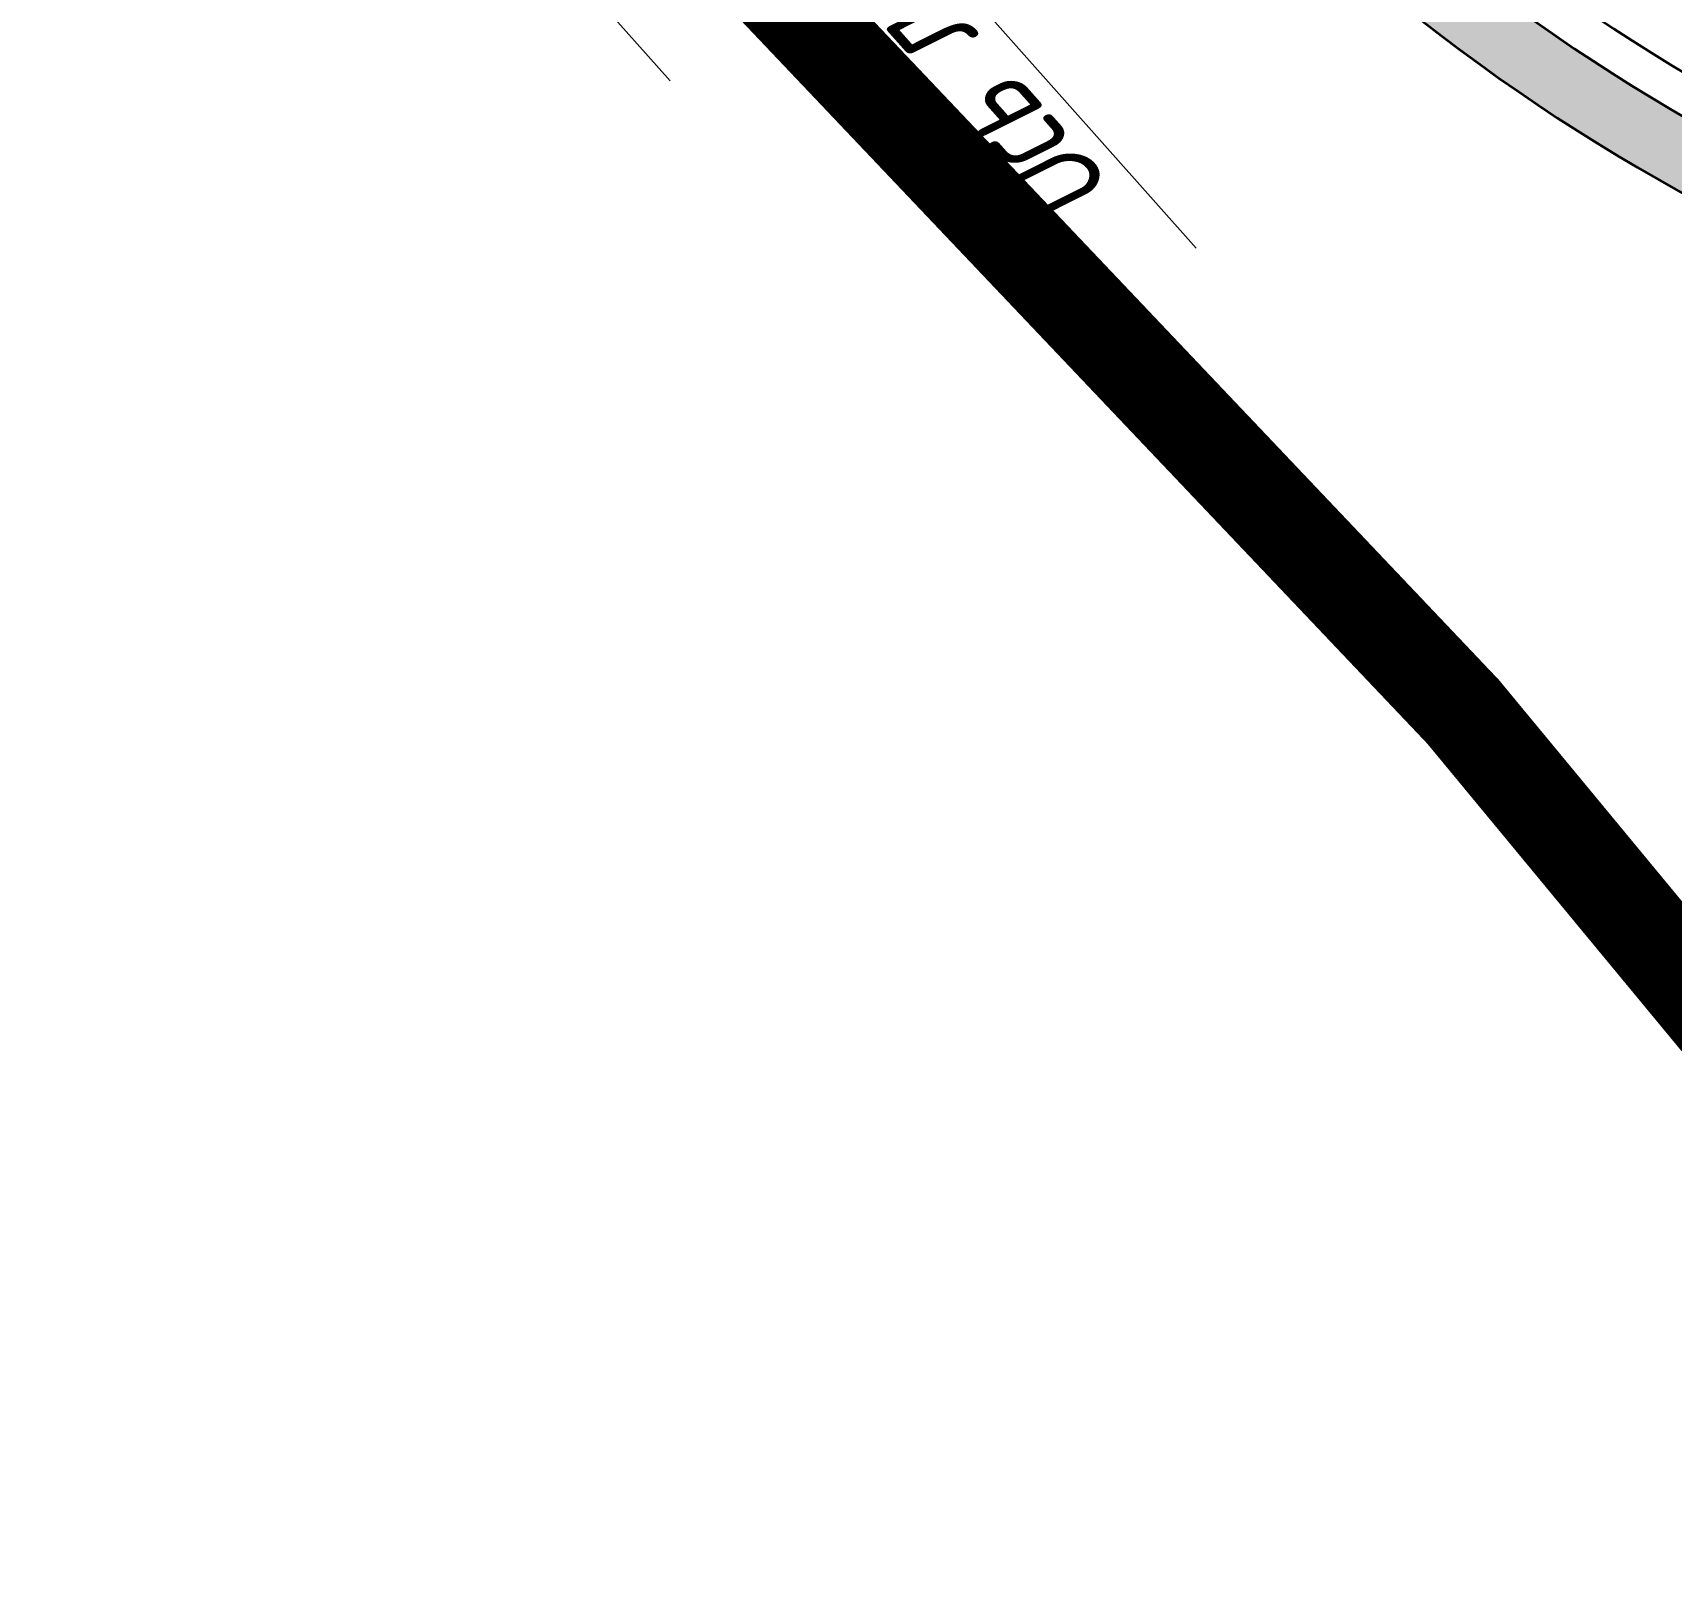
# Model space of a CAD drawing. Header units: millimetres. Extents: x 0 to 285450075, y -3000605 to 8125189010.
# Drawn here: x 6236190.35 to 6236207.44, y 5216910.36 to 5216926.34 of the extents above; entities that cross this region are included whole.
import ezdxf
from ezdxf import colors
from ezdxf.entities.mleader import LeaderData, LeaderLine
from ezdxf.math import Vec2, Vec3

# ---------------------------------------------------------------- set-up
doc = ezdxf.new("R2010")
doc.units = ezdxf.units.MM
doc.set_wipeout_variables(frame=1)
doc.linetypes.add('15-15', pattern=[6, 1.5, -3, 1.5])
for name, color, linetype in [('!Полоса отвода', 30, 'Continuous'), ('Основное направление 30.05.Верх покрытия', 7, 'Continuous'), ('Основное направление 30.05.Ось трассы', 7, 'Continuous'), ('Петля 1 ось справа.Верх покрытия', 7, 'Continuous')]:
    doc.layers.add(name, color=color, linetype=linetype)
for name, color, linetype, lineweight in [('1-Бетон', 106, 'Continuous', 35), ('1-Штриховка', 8, 'Continuous', 9), ('ИС_Выноски', 3, 'Continuous', 18), ('ИС_Основная', 7, 'Continuous', 35), ('ИС_Размер', 3, 'Continuous', 18)]:
    doc.layers.add(name, color=color, linetype=linetype, lineweight=lineweight)
doc.styles.add('ISOCPEUR', font='isocpeur.ttf', dxfattribs={"width": 0.8, "oblique": 15, "height": 2.5})
doc.linetypes.add('гр.ПОЛЬ.10', pattern='A,6.75,-2,[131,ltypeshp.shx,S=0.75,R=0,X=-0.75,Y=-0.375],-2,6.75,[130,ltypeshp.shx,S=0.75,R=270.000001,X=-8.75,Y=-0.375],0', length=17.5)

# ---------------------------------------------------------------- blocks, each defined once
blk = doc.blocks.new('_None')
blk = doc.blocks.new('_DotBlank')
at = {"color": 0, "linetype": 'ByBlock', "lineweight": -2}
blk.add_line((-0.5, 0), (-1, 0), dxfattribs=at)
blk.add_circle((0, 0), 0.5, dxfattribs=at)
blk = doc.blocks.new('мост план кальмиус')
at = {"color": 8}
blk.add_wipeout([(-84927, 18748), (-83562, 45128), (-71216, 44489), (-66238, 42098), (-62410, 39358), (-58831, 35769), (-56452, 32504), (-54289, 28370), (-53279, 25638), (-52589, 23031), (-52149, 20452), (-51945, 17984), (-51953, 15404), (-51847, 1713), (16523, 174), (16499, 13750), (48681, 15115), (51950, 15396), (51993, 16603), (52429, 19670), (52763, 20976), (53228, 22376), (53763, 23670), (54928, 25867), (55955, 27386), (57261, 28968), (58369, 30088), (59857, 31352), (61766, 32654), (64399, 33987), (66743, 34802), (68607, 35230), (73006, 35615), (75369, 35737), (80966, 36027), (84021, 36185), (84924, 18748), (81975, 18490), (81924, 17723), (81924, -13317), (85003, -13811), (86426, -28044), (82156, -29131), (72090, -31693), (70682, -31945), (68645, -32063), (67160, -31993), (65457, -31748), (63155, -31122), (61641, -30507), (59831, -29528), (59206, -29119), (57612, -27877), (55950, -26189), (54592, -24362), (53635, -22662), (53329, -22000), (52862, -20805), (52220, -18396), (52133, -16966), (51955, -16166), (50601, -16282), (16894, -17701), (16523, 174), (-51847, 1713), (-51957, -16166), (-51975, -17754), (-52064, -18998), (-52207, -20149), (-52411, -21316), (-52628, -22291), (-52913, -23344), (-53313, -24568), (-53979, -26232), (-54781, -27859), (-55627, -29295), (-56959, -31171), (-57508, -31843), (-57930, -32327), (-58939, -33384), (-60064, -34421), (-61062, -35236), (-61822, -35797), (-62602, -36327), (-63223, -36717), (-63657, -36974), (-64059, -37201), (-65393, -37881), (-66993, -38563), (-68626, -39119), (-70984, -39743), (-72767, -39965), (-74388, -40088), (-88874, -37694), (-84927, -13818), (-82187, -14057), (-81927, -13317), (-81927, 17723), (-81861, 18480)], dxfattribs=at).dxf.layer = '1-Бетон'
at = {"layer": '1-Штриховка'}
h = blk.add_hatch(dxfattribs=at)
h.set_pattern_fill('GRAVEL', color=2, scale=50, angle=94.6943)
h.set_pattern_definition([(322.707085, (-6854414.1, 669755.33), (12223.1459267, -9190.4952889), [170.86072, -16915.24182]), (279.6640385, (-6854278.175, 669651.803), (-2512.97106174, 15084.94204307), [293.20236, -29027.02445]), (227.2047446, (-6854228.955, 669362.76), (12883.7788491, 13800.6935539), [206.74076, -20467.3614]), (1.9679865, (-6853871.985, 668895.11), (-25418.7325713, -812.97876203), [267.00226, -26433.21871]), (27.5279516, (-6853605.14, 668904.276), (-14669.1983354, -7575.9303189), [261.81685, -25919.90387]), (91.9679865, (-6853372.965, 669025.283), (812.97876203, -25418.7325713), [267.00226, -26433.21871]), (132.3885379, (-6853382.134, 669292.13), (14008.56540948, -15415.25851772), [353.09683, -34956.55766]), (166.9496258, (-6853620.176, 669552.92), (-28573.82781385, 6573.5883705), [333.35976, -33002.6283]), (216.1238631, (-6853944.926, 669628.197), (-15623.1303772, -11477.0857458), [267.9065, -26522.77285]), (269.9306558, (-6854161.33, 669470.26), (122.444606, 14027.0740826), [305.85664, -14986.96847]), (317.09173526, (-6854161.696, 669164.4), (15170.36931132, -14045.5827561), [395.53896, -39158.38626]), (233.5083723, (-6853962.22, 670149.23), (-6866.8874842, -9483.794403), [135.00227, -13365.28291]), (266.1635319, (-6854042.51, 670040.694), (1180.31257334, 16662.4896768), [256.841, -25427.3195]), (319.694297, (-6854059.7, 669784.4), (1265.73983, 103.93593), [179.60467, -1616.44655]), (297.892888, (-6854204.31, 669683.35), (-3051.159313, 6120.827301), [96.72066, -9575.31118]), (26.495707, (-6854159.06, 669597.87), (-3693.283566, -1577.547622), [136.7828, -6702.3765]), (125.658054, (-6854036.65, 669658.9), (-2843.2874535, 3589.3476366), [222.15983, -7183.14908]), (256.2593486, (-6854166.15, 669839.4), (1057.867972, 2635.415594), [160.64357, -3855.44906]), (111.0838378, (-6854098.78, 668863.74), (-4836.5787946, 12345.5905312), [225.044, -22279.41334]), (165.0404734, (-6854179.735, 669073.72), (14338.881872, -3919.6641005), [188.79947, -18691.10784]), (27.892888, (-6854419.3, 669818.61), (-6120.827301, -3051.159313), [193.44005, -9478.5918]), (78.3047571, (-6854248.33, 669909.11), (-2757.8601969, -12969.2061104), [225.044, -22279.41334]), (74.1382522, (-6853314.02, 668928.18), (-2011.800015, -6536.57102), [217.0176, -10633.86716]), (29.469438, (-6853254.71, 669136.94), (-13403.4584995, -7471.9943958), [181.83606, -18001.7967]), (161.495707, (-6853154.6, 669935.2), (-6536.57102, 2011.8000145), [193.44005, -9478.5918]), (112.0483221, (-6853338.04, 669996.6), (6414.1264172, -16038.87409714), [212.89137, -21076.188]), (164.1382522, (-6853103.67, 669315), (6536.57102, -2011.800015), [108.5088, -10742.37596]), (196.00423, (-6853148.36, 669859.26), (-4959.023398, -1681.483551), [64.7573, -6410.99748]), (260.658054, (-6853210.6, 669841.4), (953.932043, 3901.155426), [261.81685, -4974.5273]), (280.7033034, (-6853253.11, 669583.06), (-2305.0991311, 12553.46239074), [242.6335, -24020.68243]), (38.384365, (-6853922.73, 669668.25), (-2427.543734, -1473.611692), [183.16194, -4395.88818]), (87.85152405, (-6853779.155, 669781.98), (764.56885575, 21725.4490049), [319.77838, -31658.00453]), (155.6396934, (-6853767.17, 670101.53), (9275.9225438, -4335.4078196), [130.75412, -12944.69616]), (184.694297, (-6853886.3, 670155.5), (-1161.8039, -1369.67576), [76.2, -1193.8]), (214.9507346, (-6853289.005, 669554.63), (8444.4351055, 5790.5108366), [176.43348, -17466.97039]), (142.707085, (-6853433.62, 669453.56), (-12223.1459267, 9190.4952889), [341.72144, -16744.3811]), (94.694297, (-6853705.5, 669660.6), (-1369.67576, 1161.8039), [330.2, -939.8]), (59.999144, (-6853732.5, 669989.694), (7820.8195189, 13384.9498338), [200.80478, -19879.65836]), (348.7489016, (-6853632.1, 670163.6), (5166.895258, -849.9961126), [184.91454, -9060.82502]), (302.3402728, (-6853450.73, 670127.516), (14632.180986, -23009.69751197), [301.07255, -29806.2322]), (270.1203762, (-6853289.674, 669873.144), (85.42725583, -16558.55374675), [318.51473, -31532.92323])])
h.paths.add_polyline_path([(71704, 34847), (84058, 35486), (84021, 36185), (71686, 35547, 0.392667), (51974, 16271, 0.000224), (52677, 16318, -0.391475)])
h.paths.add_polyline_path([(52677, 16318, -0.000224), (51974, 16271, 0.009917), (51951, 15468, 0.000223), (52651, 15515, -0.010276)])
at = {"layer": 'ИС_Основная'}
for radius, end in [(20260, 179.7114), (19560, 179.5248), (19160, 179.4121)]:
    blk.add_arc((72210, 15294), radius, 91.4807, end, dxfattribs=at)
at = {"layer": 'ИС_Выноски'}
ml = blk.add_multileader_mtext('Standard', dxfattribs=at)
ml.set_content('Граница\\Pукрепления конуса', color=256, style='ISOCPEUR')
ml.set_leader_properties(color=256, linetype='ByLayer', lineweight=-1)
ml.set_arrow_properties(name='NONE')
ml.build(insert=Vec2(0, 0))
ml.multileader.update_dxf_attribs({"text_left_attachment_type": 6, "text_right_attachment_type": 6, "dogleg_length": 0.36, "arrow_head_size": 600, "scale": 50})
ctx = ml.context
ctx.base_point, ctx.scale, ctx.char_height, ctx.arrow_head_size, ctx.landing_gap_size, ctx.plane_origin, ctx.plane_x_axis, ctx.plane_y_axis = Vec3(74322, 41503), 50, 1000, 600, 9, Vec3(88733, 32151), Vec3(0.999992, -0.003939), Vec3(0.003939, 0.999992)
ctx.left_attachment, ctx.right_attachment, ctx.text_align_type = 6, 6, 1
notes = []
notes.append((ctx, [(0, (1, 1, 0), (83968, 41465), (-0.999992, 0.003939), 80.5, [(1, [(84021, 36185)], 0, [])])]))
ctx.mtext.insert, ctx.mtext.text_direction, ctx.mtext.rotation, ctx.mtext.defined_height, ctx.mtext.alignment, ctx.mtext.flow_direction = Vec3(79110, 42785), Vec3(0.999992, -0.003939), 6.279246, 3494, 2, 5
ml = blk.add_multileader_mtext('Standard', dxfattribs=at)
ml.set_content('Ось лестничного \\Pсхода Л2', color=256, style='ISOCPEUR')
ml.set_leader_properties(color=256, linetype='ByLayer', lineweight=-1)
ml.set_arrow_properties(name='NONE')
ml.build(insert=Vec2(0, 0))
ml.multileader.update_dxf_attribs({"text_left_attachment_type": 6, "text_right_attachment_type": 6, "dogleg_length": 0.36, "arrow_head_size": 600, "scale": 50})
ctx = ml.context
ctx.base_point, ctx.scale, ctx.char_height, ctx.arrow_head_size, ctx.landing_gap_size, ctx.plane_origin, ctx.plane_x_axis, ctx.plane_y_axis = Vec3(69396, 38582), 50, 1000, 600, 9, Vec3(82443, 30890), Vec3(0.999992, -0.003939), Vec3(0.003939, 0.999992)
ctx.left_attachment, ctx.right_attachment, ctx.text_align_type = 6, 6, 1
notes.append((ctx, [(0, (1, 1, 0), (78002, 38548), (-0.999992, 0.003939), 80.5, [(1, [(77785, 34761)], 0, [])])]))
ctx.mtext.insert, ctx.mtext.text_direction, ctx.mtext.rotation, ctx.mtext.defined_height, ctx.mtext.alignment, ctx.mtext.flow_direction = Vec3(73664, 39765), Vec3(0.999992, -0.003939), 6.279246, 3494, 2, 5
for ctx, leaders in notes:
    for number, flags, end, landing, length, lines in leaders:
        leader = LeaderData()
        leader.index, (leader.has_last_leader_line, leader.has_dogleg_vector, leader.attachment_direction) = number, flags
        leader.last_leader_point, leader.dogleg_vector, leader.dogleg_length = Vec3(end), Vec3(landing), length
        for number, points, colour, breaks in lines:
            line = LeaderLine()
            line.index, line.vertices, line.color, line.breaks = number, Vec3.list(points), colors.encode_raw_color(colour), breaks
            leader.lines.append(line)
        ctx.leaders.append(leader)

msp = doc.modelspace()

# ---------------------------------------------------------------- linework, layer by layer
at = {"layer": '!Полоса отвода', "color": 30, "linetype": 'гр.ПОЛЬ.10', "true_color": 0xff7f00, "transparency": 33554687, "const_width": 1}
msp.add_lwpolyline([(6235831.711, 5217126.3306), (6235854.2173, 5217113.6468), (6235933.9046, 5217077.1761), (6235929.8447, 5217069.9366), (6235957.8055, 5217052.5577), (6235964.5076, 5217063.135), (6236015.1873, 5217040.7815), (6236051.7119, 5217027.5132), (6236081.4492, 5217021.1147), (6236126.6412, 5217002.1085), (6236205.271, 5216919.2612), (6236295.0394, 5216810.7277), (6236353.2945, 5216728.9344), (6236405.3925, 5216628.9533), (6236433.0013, 5216547.4833), (6236444.8473, 5216481.3814), (6236448.927, 5216411.2943), (6236444.039, 5216301.1185), (6236439.7153, 5216194.5959), (6236448.6625, 5216032.8425)], dxfattribs=at)
at = {"layer": 'ИС_Размер', "linetype": 'Continuous'}
msp.add_circle((6226064.7742, 5217311.3687), 148840.0322, dxfattribs=at)
at = {"layer": 'Основное направление 30.05.Верх покрытия', "color": 6, "flags": 128}
for points in [[(6236270.6489, 5216907.4119, 0.1019416), (6236008.1909, 5217096.1974), (6236008.1886, 5217096.1985, 0.0036618), (6235996.7444, 5217101.2664, 0.0031735), (6235985.2334, 5217106.1769, 0.0026853), (6235973.6673, 5217110.9514, 0.002197), (6235962.0568, 5217115.6121, 0.0017087), (6235950.4124, 5217120.1811, 0.0012204), (6235938.7435, 5217124.6811, 0.0007322), (6235927.0595, 5217129.1345, 0.0002439), (6235915.3694, 5217133.5641), (6235915.367, 5217133.565), (6235625.2946, 5217242.0473)], [(6236268.4085, 5216905.4162, 0.1019261), (6236006.9666, 5217093.4586), (6236006.9642, 5217093.4597, 0.0036623), (6235995.5603, 5217098.51, 0.003174), (6235984.0844, 5217103.4056, 0.0026857), (6235972.5481, 5217108.168, 0.0021975), (6235960.9622, 5217112.8189, 0.0017092), (6235949.3369, 5217117.3806, 0.0012209), (6235937.6817, 5217121.8753, 0.0007326), (6235926.0059, 5217126.3256, 0.0002444), (6235914.3186, 5217130.7542), (6235914.3161, 5217130.7551), (6235624.2422, 5217239.238)], [(6236261.202, 5216898.9963, 0.1018755), (6236003.0284, 5217084.6488), (6236003.026, 5217084.6498, 0.0036658), (6235991.7713, 5217089.6894, 0.0031775), (6235980.4268, 5217094.5838, 0.0026892), (6235969.0041, 5217099.3538, 0.0022008), (6235957.5141, 5217104.0204, 0.0017125), (6235945.9669, 5217108.6054, 0.0012242), (6235934.3723, 5217113.1305, 0.0007358), (6235922.7397, 5217117.618, 0.0002475), (6235911.0784, 5217122.0902), (6235911.0759, 5217122.0912), (6235620.998, 5217230.5756), (6235621.6071, 5217232.2043)]]:
    msp.add_lwpolyline(points, format="xyb", dxfattribs=at)
at = {"layer": 'Петля 1 ось справа.Верх покрытия', "color": 5, "linetype": '15-15', "flags": 128}
msp.add_lwpolyline([(6236274.3455, 5216910.705, 0.1019669), (6236010.2111, 5217100.7164), (6236010.2087, 5217100.7175, 0.0036615), (6235998.6882, 5217105.7916, 0.0031732), (6235987.11, 5217110.7032, 0.002685), (6235975.4859, 5217115.4745, 0.0021967), (6235963.8265, 5217120.1277, 0.0017084), (6235952.1422, 5217124.6854, 0.0012202), (6235940.4424, 5217129.1703, 0.0007319), (6235928.7365, 5217133.6053, 0.0002437), (6235917.0333, 5217138.0132), (6235917.0308, 5217138.0141), (6235626.9611, 5217246.4954)], format="xyb", dxfattribs=at)

# ---------------------------------------------------------------- next in the draw order: block references
at = {"layer": '1-Бетон', "xscale": 0.001, "yscale": 0.001, "zscale": 0.001, "rotation": 131.8774809029428}
msp.add_blockref('мост план кальмиус', (6236276.9349, 5216898.8604), dxfattribs=at)

# ---------------------------------------------------------------- next in the draw order: leaders
at = {"layer": 'ИС_Выноски', "color": 3}
ml = msp.add_multileader_mtext('Standard', dxfattribs=at)
ml.set_content('ПК70+50\\P24+3х33+24', color=3, style='ISOCPEUR')
ml.set_leader_properties(color=256, linetype='ByLayer', lineweight=-1)
ml.set_arrow_properties(name='DOTBLANK')
ml.build(insert=Vec2(0, 0))
ml.multileader.update_dxf_attribs({"text_left_attachment_type": 6, "text_right_attachment_type": 6, "dogleg_length": 0.36, "arrow_head_size": 1500, "scale": 25})
ctx = ml.context
ctx.base_point, ctx.scale, ctx.char_height, ctx.arrow_head_size, ctx.landing_gap_size, ctx.plane_origin, ctx.plane_x_axis, ctx.plane_y_axis = Vec3(6236691.2056, 5217349.7238), 25, 125, 1500, 2.25, Vec3(6242724.0352, 5214845.6196), Vec3(1, 0.0000115), Vec3(-0.0000115, 1)
ctx.left_attachment, ctx.right_attachment, ctx.text_align_type = 6, 6, 1
notes = []
notes.append((ctx, [(0, (1, 1, 0), (6236671.0754, 5217349.7235), (1, 0.0000115), 20.1302, [(1, [(6236451.887, 5217068.3139)], 0, [])])]))
ctx.mtext.insert, ctx.mtext.text_direction, ctx.mtext.rotation, ctx.mtext.width, ctx.mtext.alignment, ctx.mtext.flow_direction = Vec3(6237088.6703, 5217499.7283), Vec3(1, 0.0000115), 0.0000115, 857.209003, 2, 5
ctx.mtext.has_bg_fill, ctx.mtext.bg_color, ctx.mtext.bg_scale_factor, ctx.mtext.bg_transparency, ctx.mtext.use_window_bg_color = 1, -1027028792, 1.5, 0, 1
for ctx, leaders in notes:
    for number, flags, end, landing, length, lines in leaders:
        leader = LeaderData()
        leader.index, (leader.has_last_leader_line, leader.has_dogleg_vector, leader.attachment_direction) = number, flags
        leader.last_leader_point, leader.dogleg_vector, leader.dogleg_length = Vec3(end), Vec3(landing), length
        for number, points, colour, breaks in lines:
            line = LeaderLine()
            line.index, line.vertices, line.color, line.breaks = number, Vec3.list(points), colors.encode_raw_color(colour), breaks
            leader.lines.append(line)
        ctx.leaders.append(leader)

# ---------------------------------------------------------------- next in the draw order: linework, layer by layer
at = {"layer": 'Основное направление 30.05.Верх покрытия', "color": 5, "flags": 128}
for points in [[(6236271.3957, 5216908.0772, 0.1019468), (6236008.599, 5217097.1103, 0.0000011), (6236008.5967, 5217097.1114, 0.0036617), (6235997.1391, 5217102.1852, 0.0031734), (6235985.6164, 5217107.1006, 0.0026851), (6235974.0403, 5217111.8792, 0.0021968), (6235962.4217, 5217116.5431, 0.0017086), (6235950.7709, 5217121.1147, 0.0012203), (6235939.0975, 5217125.6163, 0.000732), (6235927.4107, 5217130.0708, 0.0002437), (6235915.7197, 5217134.5008), (6235915.7173, 5217134.5017), (6235625.6455, 5217242.9838)], [(6235623.8913, 5217238.3015), (6235913.9658, 5217129.8185), (6235913.9683, 5217129.8175, -0.0002445), (6235925.6547, 5217125.3893, -0.0007328), (6235937.3277, 5217120.94, -0.0012211), (6235948.9783, 5217116.447, -0.0017093), (6235960.5973, 5217111.8879, -0.0021976), (6235972.1751, 5217107.2402, -0.0026859), (6235983.7014, 5217102.4819, -0.0031742), (6235995.1656, 5217097.5912, -0.0036624), (6236006.5561, 5217092.5467), (6236006.5585, 5217092.5457, -0.1019209), (6236267.6617, 5216904.7509, -0.1019209)], [(6236261.7621, 5216899.4953, 0.1018794), (6236003.3345, 5217085.3335), (6236003.3321, 5217085.3345, 0.0036656), (6235992.0673, 5217090.3785, 0.0031773), (6235980.7141, 5217095.2766, 0.0026889), (6235969.2839, 5217100.0496, 0.0022006), (6235957.7878, 5217104.7187, 0.0017123), (6235946.2358, 5217109.3055, 0.0012239), (6235934.6377, 5217113.832, 0.0007356), (6235923.0031, 5217118.3202, 0.0002473), (6235911.3411, 5217122.7927), (6235911.3387, 5217122.7937), (6235621.2607, 5217231.278), (6235621.6071, 5217232.2043)]]:
    msp.add_lwpolyline(points, format="xyb", dxfattribs=at)
at = {"layer": 'Основное направление 30.05.Ось трассы', "color": 1, "lineweight": 40, "true_color": 0xff0000, "flags": 128}
msp.add_lwpolyline([(6236484.5306, 5215168.6635), (6236481.8903, 5216316.6935, 0.0002441), (6236481.8575, 5216329.1934, 0.0007324), (6236481.8003, 5216341.6933, 0.0012207), (6236481.6942, 5216354.1928, 0.001709), (6236481.5149, 5216366.6915, 0.0021973), (6236481.238, 5216379.1884, 0.0026856), (6236480.839, 5216391.682, 0.0031738), (6236480.2937, 5216404.17, 0.0036621), (6236479.5777, 5216416.6494, 0.2782706), (6236007.742, 5217095.1932, 0.0036621), (6235996.2926, 5217100.2089, 0.0031738), (6235984.7756, 5217105.0676, 0.0026856), (6235973.2025, 5217109.791, 0.0021973), (6235961.5837, 5217114.4012, 0.001709), (6235949.9293, 5217118.9205, 0.0012207), (6235938.2486, 5217123.3715, 0.0007324), (6235926.5506, 5217127.7767, 0.0002441), (6235914.844, 5217132.1592), (6235320.4061, 5217354.4691, -0.0193391), (6234250.5061, 5217802.4742), (6233192.5927, 5218294.3631, 0.0310959)], format="xyb", dxfattribs=at)
at = {"layer": 'Петля 1 ось справа.Верх покрытия', "color": 5, "linetype": '15-15', "flags": 128}
for points in [[(6236274.3455, 5216910.705, 0.1019669), (6236010.2111, 5217100.7164), (6236010.2087, 5217100.7175, 0.0036615), (6235998.6882, 5217105.7916, 0.0031732), (6235987.11, 5217110.7032, 0.002685), (6235975.4859, 5217115.4745, 0.0021967), (6235963.8265, 5217120.1277, 0.0017084), (6235952.1422, 5217124.6854, 0.0012202), (6235940.4424, 5217129.1703, 0.0007319), (6235928.7365, 5217133.6053, 0.0002437), (6235917.0333, 5217138.0132), (6235917.0308, 5217138.0141), (6235626.9611, 5217246.4954)], [(6236264.7119, 5216902.1231, 0.1019003), (6236004.9465, 5217088.9396), (6236004.9441, 5217088.9406, 0.0036637), (6235993.6165, 5217093.9848, 0.0031754), (6235982.2077, 5217098.8792, 0.0026871), (6235970.7295, 5217103.6449, 0.0021988), (6235959.1925, 5217108.3033, 0.0017105), (6235947.6071, 5217112.8763, 0.0012222), (6235935.9827, 5217117.386, 0.0007339), (6235924.3289, 5217121.8547, 0.0002456), (6235912.6547, 5217126.3051), (6235912.6522, 5217126.3061), (6235622.5757, 5217234.7899)]]:
    msp.add_lwpolyline(points, format="xyb", dxfattribs=at)

doc.saveas('drawing.dxf')
